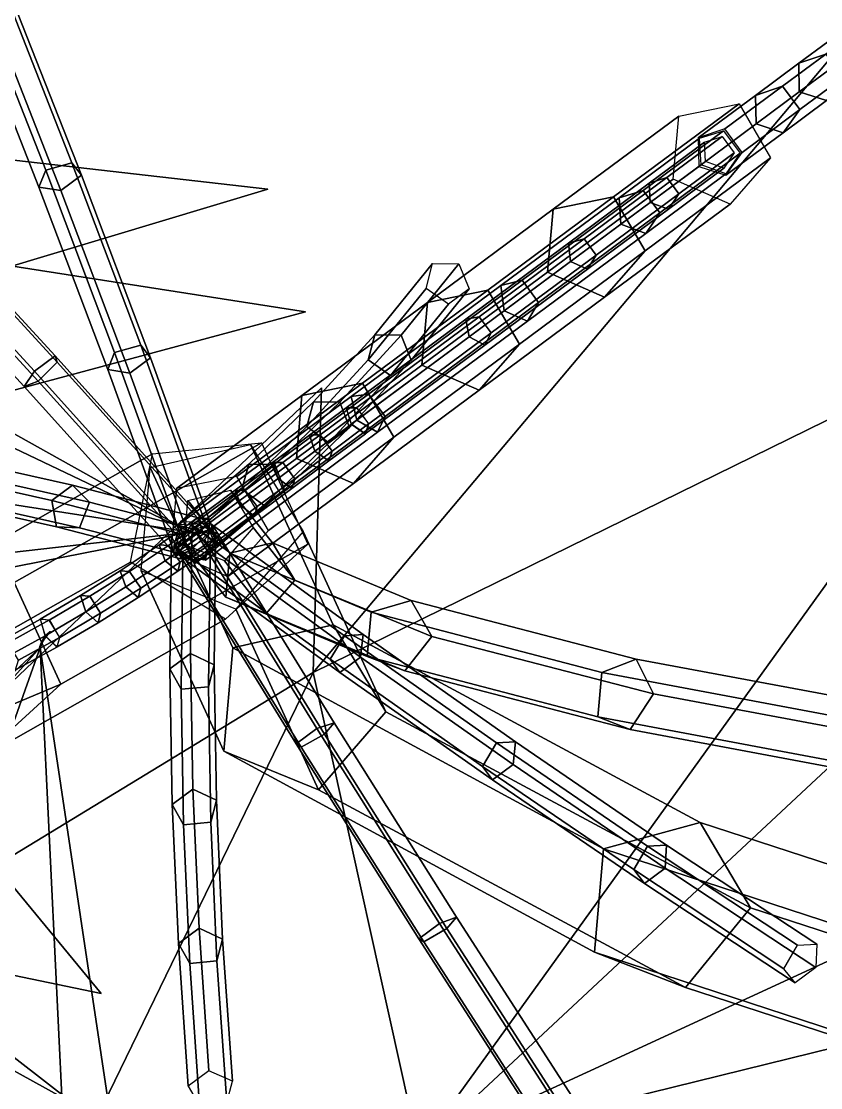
# Model space of a CAD drawing. Header units: metres. Extents: x -317 to 277, y -489 to 236.
# Drawn here: x -22.43 to -1.11, y -27.81 to 0.64 of the extents above; entities that cross this region are included whole.
import ezdxf

# ---------------------------------------------------------------- set-up
doc = ezdxf.new("R2010")
doc.units = ezdxf.units.M

msp = doc.modelspace()

# ---------------------------------------------------------------- linework, layer by layer
at = {"layer": 'Newplan_1Pdcel', "color": 3}
for points in [[(-21.7825, -3.3346, 107.9889), (-23.7115, 1.5675, 104.6794), (-23.01771, 1.7752, 104.5827), (-21.08552, -3.1351, 107.8979)], [(-21.08552, -3.1351, 107.8979), (-23.01771, 1.7752, 104.5827), (-22.7674, 1.4614, 103.9721), (-20.8301, -3.4623, 107.2965)], [(-21.9644, -3.7869, 107.4446), (-23.8965, 1.1234, 104.1295), (-23.7115, 1.5675, 104.6794), (-21.7825, -3.3346, 107.9889)], [(-20.8301, -3.4623, 107.2965), (-22.7674, 1.4614, 103.9721), (-23.3188, 1.05252, 103.6878), (-21.3815, -3.8712, 107.0122)], [(-21.3815, -3.8712, 107.0122), (-23.3188, 1.05252, 103.6878), (-23.8965, 1.1234, 104.1295), (-21.9644, -3.7869, 107.4446)], [(-20.1236, -8.6536, 110.8743), (-21.9644, -3.7869, 107.4446), (-21.7825, -3.3346, 107.9889), (-19.9448, -8.1931, 111.4127)], [(-19.9448, -8.1931, 111.4127), (-21.7825, -3.3346, 107.9889), (-21.08552, -3.1351, 107.8979), (-19.2448, -8.00186, 111.3275)], [(-19.2448, -8.00186, 111.3275), (-21.08552, -3.1351, 107.8979), (-20.8301, -3.4623, 107.2965), (-18.9844, -8.3423, 110.7357)], [(-18.9844, -8.3423, 110.7357), (-20.8301, -3.4623, 107.2965), (-21.3815, -3.8712, 107.0122), (-19.5358, -8.7512, 110.4514)], [(-21.5327, -8.2863, 115.5966), (-25.6326, -3.8288, 117.1362), (-26.184, -4.2377, 116.8519), (-22.08414, -8.6952, 115.3122)], [(-21.4758, -8.4548, 116.3053), (-25.5645, -4.00964, 117.8409), (-25.6326, -3.8288, 117.1362), (-21.5327, -8.2863, 115.5966)], [(-19.5358, -8.7512, 110.4514), (-21.3815, -3.8712, 107.0122), (-21.9644, -3.7869, 107.4446), (-20.1236, -8.6536, 110.8743)], [(-22.08414, -8.6952, 115.3122), (-26.184, -4.2377, 116.8519), (-26.4434, -4.6614, 117.3877), (-22.3547, -9.1066, 115.852)], [(-21.9809, -8.9589, 116.4623), (-26.06282, -4.5212, 117.9954), (-25.5645, -4.00964, 117.8409), (-21.4758, -8.4548, 116.3053)], [(-22.3547, -9.1066, 115.852), (-26.4434, -4.6614, 117.3877), (-26.06282, -4.5212, 117.9954), (-21.9809, -8.9589, 116.4623)], [(-13.1797, -8.3891, 97.02863), (-11.6373, -6.4846, 91.2989), (-11.4645, -5.8261, 91.5643), (-13.00425, -7.7275, 97.2843)], [(-13.00425, -7.7275, 97.2843), (-11.4645, -5.8261, 91.5643), (-10.7584, -5.8328, 91.7521), (-12.3008, -7.7372, 97.4818)], [(-12.3008, -7.7372, 97.4818), (-10.7584, -5.8328, 91.7521), (-10.4883, -6.4954, 91.6046), (-12.03503, -8.405, 97.35)], [(-12.5864, -8.8139, 97.06574), (-11.03968, -6.9044, 91.3202), (-11.6373, -6.4846, 91.2989), (-13.1797, -8.3891, 97.02863)], [(-12.03503, -8.405, 97.35), (-10.4883, -6.4954, 91.6046), (-11.03968, -6.9044, 91.3202), (-12.5864, -8.8139, 97.06574)], [(-14.8169, -10.1741, 102.7705), (-13.1797, -8.3891, 97.02863), (-13.00425, -7.7275, 97.2843), (-14.6385, -9.5096, 103.0165)], [(-14.6385, -9.5096, 103.0165), (-13.00425, -7.7275, 97.2843), (-12.3008, -7.7372, 97.4818), (-13.938, -9.5223, 103.2237)], [(-13.938, -9.5223, 103.2237), (-12.3008, -7.7372, 97.4818), (-12.03503, -8.405, 97.35), (-13.6768, -10.1947, 103.1077)], [(-18.3742, -13.4774, 114.4192), (-20.1236, -8.6536, 110.8743), (-19.9448, -8.1931, 111.4127), (-18.1954, -13.01693, 114.9576)], [(-18.1954, -13.01693, 114.9576), (-19.9448, -8.1931, 111.4127), (-19.2448, -8.00186, 111.3275), (-17.4953, -12.8256, 114.8724)], [(-17.4953, -12.8256, 114.8724), (-19.2448, -8.00186, 111.3275), (-18.9844, -8.3423, 110.7357), (-17.235, -13.166, 114.2806)], [(-17.4631, -12.8, 114.1966), (-21.5327, -8.2863, 115.5966), (-22.08414, -8.6952, 115.3122), (-18.01455, -13.2089, 113.9122)], [(-17.9113, -13.4726, 115.0622), (-21.9809, -8.9589, 116.4623), (-21.4758, -8.4548, 116.3053), (-17.4062, -12.9685, 114.9053)], [(-17.4062, -12.9685, 114.9053), (-21.4758, -8.4548, 116.3053), (-21.5327, -8.2863, 115.5966), (-17.4631, -12.8, 114.1966)], [(-17.235, -13.166, 114.2806), (-18.9844, -8.3423, 110.7357), (-19.5358, -8.7512, 110.4514), (-17.7864, -13.575, 113.9963)], [(-14.2282, -10.6037, 102.8233), (-12.5864, -8.8139, 97.06574), (-13.1797, -8.3891, 97.02863), (-14.8169, -10.1741, 102.7705)], [(-13.6768, -10.1947, 103.1077), (-12.03503, -8.405, 97.35), (-12.5864, -8.8139, 97.06574), (-14.2282, -10.6037, 102.8233)], [(-18.01455, -13.2089, 113.9122), (-22.08414, -8.6952, 115.3122), (-22.3547, -9.1066, 115.852), (-18.2851, -13.6203, 114.452)], [(-17.7864, -13.575, 113.9963), (-19.5358, -8.7512, 110.4514), (-20.1236, -8.6536, 110.8743), (-18.3742, -13.4774, 114.4192)], [(-18.2851, -13.6203, 114.452), (-22.3547, -9.1066, 115.852), (-21.9809, -8.9589, 116.4623), (-17.9113, -13.4726, 115.0622)], [(-16.5479, -11.8387, 108.521), (-14.8169, -10.1741, 102.7705), (-14.6385, -9.5096, 103.0165), (-16.3666, -11.1715, 108.7573)], [(-16.3666, -11.1715, 108.7573), (-14.6385, -9.5096, 103.0165), (-13.938, -9.5223, 103.2237), (-15.669, -11.1869, 108.9742)], [(-15.669, -11.1869, 108.9742), (-13.938, -9.5223, 103.2237), (-13.6768, -10.1947, 103.1077), (-15.4127, -11.8637, 108.874)], [(-15.964, -12.2726, 108.5896), (-14.2282, -10.6037, 102.8233), (-14.8169, -10.1741, 102.7705), (-16.5479, -11.8387, 108.521)], [(-15.4127, -11.8637, 108.874), (-13.6768, -10.1947, 103.1077), (-14.2282, -10.6037, 102.8233), (-15.964, -12.2726, 108.5896)], [(-21.0653, -11.7395, 119.6563), (-24.3298, -11.00772, 124.9342), (-24.8812, -11.4166, 124.6498), (-21.6166, -12.1484, 119.3719)], [(-20.6179, -12.1917, 120.0159), (-23.8735, -11.4621, 125.2794), (-24.3298, -11.00772, 124.9342), (-21.0653, -11.7395, 119.6563)], [(-18.3731, -13.3829, 114.2811), (-16.5479, -11.8387, 108.521), (-16.3666, -11.1715, 108.7573), (-18.1918, -12.7157, 114.5174)], [(-18.1918, -12.7157, 114.5174), (-16.3666, -11.1715, 108.7573), (-15.669, -11.1869, 108.9742), (-17.4942, -12.7311, 114.7344)], [(-17.4942, -12.7311, 114.7344), (-15.669, -11.1869, 108.9742), (-15.4127, -11.8637, 108.874), (-17.2379, -13.408, 114.6341)], [(-21.6166, -12.1484, 119.3719), (-24.8812, -11.4166, 124.6498), (-24.7523, -12.1139, 124.8262), (-21.4968, -12.8435, 119.5626)], [(-20.8831, -12.8701, 119.9583), (-24.1331, -12.1418, 125.2131), (-23.8735, -11.4621, 125.2794), (-20.6179, -12.1917, 120.0159)], [(-17.7439, -12.596, 114.4476), (-21.0653, -11.7395, 119.6563), (-21.6166, -12.1484, 119.3719), (-18.2953, -13.00495, 114.1633)], [(-17.2966, -13.04824, 114.8072), (-20.6179, -12.1917, 120.0159), (-21.0653, -11.7395, 119.6563), (-17.7439, -12.596, 114.4476)], [(-17.7893, -13.8169, 114.3498), (-15.964, -12.2726, 108.5896), (-16.5479, -11.8387, 108.521), (-18.3731, -13.3829, 114.2811)], [(-17.2379, -13.408, 114.6341), (-15.4127, -11.8637, 108.874), (-15.964, -12.2726, 108.5896), (-17.7893, -13.8169, 114.3498)], [(-21.4968, -12.8435, 119.5626), (-24.7523, -12.1139, 124.8262), (-24.1331, -12.1418, 125.2131), (-20.8831, -12.8701, 119.9583)], [(-18.2953, -13.00495, 114.1633), (-21.6166, -12.1484, 119.3719), (-21.4968, -12.8435, 119.5626), (-18.1755, -13.7, 114.354)], [(-17.5618, -13.7266, 114.7497), (-20.8831, -12.8701, 119.9583), (-20.6179, -12.1917, 120.0159), (-17.2966, -13.04824, 114.8072)], [(-17.8757, -12.7005, 114.8536), (-17.9177, -16.2226, 120.0002), (-18.469, -16.6316, 119.7159), (-18.4271, -13.1094, 114.5692)], [(-18.2826, -13.4047, 114.137), (-14.1946, -16.375, 110.4817), (-13.8152, -15.7556, 110.4026), (-17.9032, -12.7853, 114.0579)], [(-17.2451, -13.00743, 114.6487), (-17.287, -16.5295, 119.7953), (-17.9177, -16.2226, 120.0002), (-17.8757, -12.7005, 114.8536)], [(-17.9032, -12.7853, 114.0579), (-13.8152, -15.7556, 110.4026), (-13.3157, -15.7232, 110.9349), (-17.4037, -12.7529, 114.5902)], [(-17.4037, -12.7529, 114.5902), (-13.3157, -15.7232, 110.9349), (-13.3817, -16.3224, 111.3479), (-17.4697, -13.352, 115.0032)], [(-18.1755, -13.7, 114.354), (-21.4968, -12.8435, 119.5626), (-20.8831, -12.8701, 119.9583), (-17.5618, -13.7266, 114.7497)], [(-17.7556, -13.03183, 115.097), (-14.5507, -18.2309, 116.3595), (-15.1021, -18.6398, 116.0751), (-18.307, -13.4407, 114.8127)], [(-17.292, -12.878, 114.5536), (-14.0872, -18.07712, 115.816), (-14.5507, -18.2309, 116.3595), (-17.7556, -13.03183, 115.097)], [(-17.5472, -13.184, 113.9411), (-14.3424, -18.3831, 115.2036), (-14.0872, -18.07712, 115.816), (-17.292, -12.878, 114.5536)], [(-17.3976, -13.5965, 114.2442), (-17.4395, -17.1187, 119.3909), (-17.287, -16.5295, 119.7953), (-17.2451, -13.00743, 114.6487)], [(-18.4271, -13.1094, 114.5692), (-18.469, -16.6316, 119.7159), (-18.1659, -17.1814, 119.3421), (-18.124, -13.6592, 114.1954)], [(-18.1709, -13.5298, 114.1003), (-14.966, -18.7289, 115.3628), (-14.3424, -18.3831, 115.2036), (-17.5472, -13.184, 113.9411)], [(-17.4697, -13.352, 115.0032), (-13.3817, -16.3224, 111.3479), (-13.9331, -16.7313, 111.0636), (-18.02112, -13.761, 114.7189)], [(-18.307, -13.4407, 114.8127), (-15.1021, -18.6398, 116.0751), (-14.966, -18.7289, 115.3628), (-18.1709, -13.5298, 114.1003)], [(-18.02112, -13.761, 114.7189), (-13.9331, -16.7313, 111.0636), (-14.1946, -16.375, 110.4817), (-18.2826, -13.4047, 114.137)], [(-18.124, -13.6592, 114.1954), (-18.1659, -17.1814, 119.3421), (-17.4395, -17.1187, 119.3909), (-17.3976, -13.5965, 114.2442)], [(-14.1946, -16.375, 110.4817), (-10.1325, -19.2373, 106.721), (-9.76, -18.6129, 106.6482), (-13.8152, -15.7556, 110.4026)], [(-13.8152, -15.7556, 110.4026), (-9.76, -18.6129, 106.6482), (-9.2536, -18.5854, 107.1743), (-13.3157, -15.7232, 110.9349)], [(-13.3157, -15.7232, 110.9349), (-9.2536, -18.5854, 107.1743), (-9.3084, -19.1926, 107.5771), (-13.3817, -16.3224, 111.3479)], [(-17.9177, -16.2226, 120.0002), (-17.857, -19.8449, 125.0918), (-18.4083, -20.2538, 124.8075), (-18.469, -16.6316, 119.7159)], [(-17.287, -16.5295, 119.7953), (-17.2263, -20.142, 124.8729), (-17.857, -19.8449, 125.0918), (-17.9177, -16.2226, 120.0002)], [(-13.9331, -16.7313, 111.0636), (-9.8598, -19.6015, 107.2928), (-10.1325, -19.2373, 106.721), (-14.1946, -16.375, 110.4817)], [(-13.3817, -16.3224, 111.3479), (-9.3084, -19.1926, 107.5771), (-9.8598, -19.6015, 107.2928), (-13.9331, -16.7313, 111.0636)], [(-18.469, -16.6316, 119.7159), (-18.4083, -20.2538, 124.8075), (-18.1052, -20.7938, 124.4197), (-18.1659, -17.1814, 119.3421)], [(-17.4395, -17.1187, 119.3909), (-17.3789, -20.7251, 124.4599), (-17.2263, -20.142, 124.8729), (-17.287, -16.5295, 119.7953)], [(-18.1659, -17.1814, 119.3421), (-18.1052, -20.7938, 124.4197), (-17.3789, -20.7251, 124.4599), (-17.4395, -17.1187, 119.3909)], [(-14.0872, -18.07712, 115.816), (-10.8199, -23.2635, 116.9392), (-11.2746, -23.4315, 117.4859), (-14.5507, -18.2309, 116.3595)], [(-14.3424, -18.3831, 115.2036), (-11.08058, -23.5608, 116.3247), (-10.8199, -23.2635, 116.9392), (-14.0872, -18.07712, 115.816)], [(-14.5507, -18.2309, 116.3595), (-11.2746, -23.4315, 117.4859), (-11.8259, -23.8404, 117.2016), (-15.1021, -18.6398, 116.0751)], [(-14.966, -18.7289, 115.3628), (-11.6988, -23.9153, 116.4859), (-11.08058, -23.5608, 116.3247), (-14.3424, -18.3831, 115.2036)], [(-15.1021, -18.6398, 116.0751), (-11.8259, -23.8404, 117.2016), (-11.6988, -23.9153, 116.4859), (-14.966, -18.7289, 115.3628)], [(-10.1325, -19.2373, 106.721), (-6.09553, -21.992, 102.8545), (-5.7298, -21.3629, 102.7881), (-9.76, -18.6129, 106.6482)], [(-9.76, -18.6129, 106.6482), (-5.7298, -21.3629, 102.7881), (-5.2166, -21.3401, 103.3078), (-9.2536, -18.5854, 107.1743)], [(-9.2536, -18.5854, 107.1743), (-5.2166, -21.3401, 103.3078), (-5.2603, -21.955, 103.7002), (-9.3084, -19.1926, 107.5771)], [(-9.8598, -19.6015, 107.2928), (-5.8117, -22.3639, 103.4158), (-6.09553, -21.992, 102.8545), (-10.1325, -19.2373, 106.721)], [(-9.3084, -19.1926, 107.5771), (-5.2603, -21.955, 103.7002), (-5.8117, -22.3639, 103.4158), (-9.8598, -19.6015, 107.2928)], [(-17.857, -19.8449, 125.0918), (-17.6935, -23.5582, 130.1151), (-18.2449, -23.9671, 129.8307), (-18.4083, -20.2538, 124.8075)], [(-17.2263, -20.142, 124.8729), (-17.06321, -23.8453, 129.8823), (-17.6935, -23.5582, 130.1151), (-17.857, -19.8449, 125.0918)], [(-17.3789, -20.7251, 124.4599), (-17.2159, -24.4222, 129.4608), (-17.06321, -23.8453, 129.8823), (-17.2263, -20.142, 124.8729)], [(-18.4083, -20.2538, 124.8075), (-18.2449, -23.9671, 129.8307), (-17.942, -24.4971, 129.4291), (-18.1052, -20.7938, 124.4197)], [(-18.1052, -20.7938, 124.4197), (-17.942, -24.4971, 129.4291), (-17.2159, -24.4222, 129.4608), (-17.3789, -20.7251, 124.4599)], [(-6.09553, -21.992, 102.8545), (-2.08612, -24.6375, 98.8845), (-1.7272, -24.00391, 98.8247), (-5.7298, -21.3629, 102.7881)], [(-5.7298, -21.3629, 102.7881), (-1.7272, -24.00391, 98.8247), (-1.2072, -23.9857, 99.3377), (-5.2166, -21.3401, 103.3078)], [(-5.2166, -21.3401, 103.3078), (-1.2072, -23.9857, 99.3377), (-1.2399, -24.6079, 99.7193), (-5.2603, -21.955, 103.7002)], [(-5.8117, -22.3639, 103.4158), (-1.7913, -25.0169, 99.435), (-2.08612, -24.6375, 98.8845), (-6.09553, -21.992, 102.8545)], [(-5.2603, -21.955, 103.7002), (-1.2399, -24.6079, 99.7193), (-1.7913, -25.0169, 99.435), (-5.8117, -22.3639, 103.4158)], [(-10.8199, -23.2635, 116.9392), (-7.4897, -28.4381, 117.9234), (-7.9353, -28.6203, 118.4731), (-11.2746, -23.4315, 117.4859)], [(-11.08058, -23.5608, 116.3247), (-7.7559, -28.7266, 117.3072), (-7.4897, -28.4381, 117.9234), (-10.8199, -23.2635, 116.9392)], [(-17.6935, -23.5582, 130.1151), (-17.4273, -27.3603, 135.067), (-17.9787, -27.7693, 134.7827), (-18.2449, -23.9671, 129.8307)], [(-17.06321, -23.8453, 129.8823), (-16.7976, -27.6371, 134.8206), (-17.4273, -27.3603, 135.067), (-17.6935, -23.5582, 130.1151)], [(-11.2746, -23.4315, 117.4859), (-7.9353, -28.6203, 118.4731), (-8.4867, -29.02932, 118.1887), (-11.8259, -23.8404, 117.2016)], [(-11.6988, -23.9153, 116.4859), (-8.3686, -29.08996, 117.4702), (-7.7559, -28.7266, 117.3072), (-11.08058, -23.5608, 116.3247)], [(-17.2159, -24.4222, 129.4608), (-16.9507, -28.2078, 134.3907), (-16.7976, -27.6371, 134.8206), (-17.06321, -23.8453, 129.8823)], [(-11.8259, -23.8404, 117.2016), (-8.4867, -29.02932, 118.1887), (-8.3686, -29.08996, 117.4702), (-11.6988, -23.9153, 116.4859)], [(-18.2449, -23.9671, 129.8307), (-17.9787, -27.7693, 134.7827), (-17.6765, -28.289, 134.3674), (-17.942, -24.4971, 129.4291)], [(-17.942, -24.4971, 129.4291), (-17.6765, -28.289, 134.3674), (-16.9507, -28.2078, 134.3907), (-17.2159, -24.4222, 129.4608)]]:
    msp.add_3dface(points, dxfattribs=at)
at = {"layer": 'Newplan_1Pdncle', "color": 3}
for points in [[(-3.7022, -2.2832, 98.1568), (-5.8439, -3.8716, 103.7947), (-6.4811, -4.06948, 103.4969), (-4.3394, -2.481, 97.859)], [(-4.3394, -2.481, 97.859), (-6.4811, -4.06948, 103.4969), (-6.4391, -4.7756, 103.3139), (-4.2974, -3.1872, 97.676)], [(-3.2595, -2.88, 98.1568), (-5.4013, -4.4684, 103.7947), (-5.8439, -3.8716, 103.7947), (-3.7022, -2.2832, 98.1568)], [(-3.6338, -3.4323, 97.859), (-5.7756, -5.02078, 103.4969), (-5.4013, -4.4684, 103.7947), (-3.2595, -2.88, 98.1568)], [(-4.2974, -3.1872, 97.676), (-6.4391, -4.7756, 103.3139), (-5.7756, -5.02078, 103.4969), (-3.6338, -3.4323, 97.859)], [(-5.8439, -3.8716, 103.7947), (-9.07451, -6.2675, 108.7193), (-9.6384, -6.411, 108.2774), (-6.4811, -4.06948, 103.4969)], [(-5.4013, -4.4684, 103.7947), (-8.6318, -6.8643, 108.7193), (-9.07451, -6.2675, 108.7193), (-5.8439, -3.8716, 103.7947)], [(-6.4811, -4.06948, 103.4969), (-9.6384, -6.411, 108.2774), (-9.5514, -7.08383, 108.0059), (-6.4391, -4.7756, 103.3139)], [(-5.7756, -5.02078, 103.4969), (-8.9329, -7.3623, 108.2774), (-8.6318, -6.8643, 108.7193), (-5.4013, -4.4684, 103.7947)], [(-6.4391, -4.7756, 103.3139), (-9.5514, -7.08383, 108.0059), (-8.9329, -7.3623, 108.2774), (-5.7756, -5.02078, 103.4969)], [(-9.07451, -6.2675, 108.7193), (-13.1693, -9.3045, 112.519), (-13.634, -9.3744, 111.9595), (-9.6384, -6.411, 108.2774)], [(-9.6384, -6.411, 108.2774), (-13.634, -9.3744, 111.9595), (-13.4861, -10.002, 111.6157), (-9.5514, -7.08383, 108.0059)], [(-8.6318, -6.8643, 108.7193), (-12.7267, -9.9013, 112.519), (-13.1693, -9.3045, 112.519), (-9.07451, -6.2675, 108.7193)], [(-9.5514, -7.08383, 108.0059), (-13.4861, -10.002, 111.6157), (-12.9285, -10.3257, 111.9595), (-8.9329, -7.3623, 108.2774)], [(-8.9329, -7.3623, 108.2774), (-12.9285, -10.3257, 111.9595), (-12.7267, -9.9013, 112.519), (-8.6318, -6.8643, 108.7193)], [(-13.1693, -9.3045, 112.519), (-17.883, -12.8004, 114.9661), (-18.2286, -12.7819, 114.3226), (-13.634, -9.3744, 111.9595)], [(-13.634, -9.3744, 111.9595), (-18.2286, -12.7819, 114.3226), (-18.00741, -13.3552, 113.9271), (-13.4861, -10.002, 111.6157)], [(-12.7267, -9.9013, 112.519), (-17.4404, -13.3972, 114.9661), (-17.883, -12.8004, 114.9661), (-13.1693, -9.3045, 112.519)], [(-12.9285, -10.3257, 111.9595), (-17.523, -13.7332, 114.3226), (-17.4404, -13.3972, 114.9661), (-12.7267, -9.9013, 112.519)], [(-13.4861, -10.002, 111.6157), (-18.00741, -13.3552, 113.9271), (-17.523, -13.7332, 114.3226), (-12.9285, -10.3257, 111.9595)]]:
    msp.add_3dface(points, dxfattribs=at)
at = {"layer": 'Newplan_1Petal1', "color": 3}
for points in [[(-20.4344, 12.8698, 175.9063), (-47.03489, 3.7096, 182.5416), (-35.3338, -6.6588, 165.8572)], [(-20.4344, 12.8698, 175.9063), (-35.3338, -6.6588, 165.8572), (-47.03489, 3.7096, 182.5416)], [(-38.6123, -10.6771, 187.5608), (-15.8601, -3.8385, 181.341), (-36.6546, -1.4658, 164.7335)], [(-38.6123, -10.6771, 187.5608), (-36.6546, -1.4658, 164.7335), (-15.8601, -3.8385, 181.341)], [(-14.8513, -7.1152, 180.499), (-43.02973, -2.715, 185.2038), (-36.2371, -12.8523, 165.8676)], [(-14.8513, -7.1152, 180.499), (-36.2371, -12.8523, 165.8676), (-43.02973, -2.715, 185.2038)], [(-43.875, -20.4075, 185.5153), (-20.3006, -25.2987, 180.6743), (-34.636, -7.9029, 166.3309)], [(-43.875, -20.4075, 185.5153), (-34.636, -7.9029, 166.3309), (-20.3006, -25.2987, 180.6743)], [(-21.03672, -28.2422, 178.8697), (-43.2082, -11.0292, 185.7727), (-40.3106, -17.5858, 164.0608)], [(-21.03672, -28.2422, 178.8697), (-40.3106, -17.5858, 164.0608), (-43.2082, -11.0292, 185.7727)]]:
    msp.add_3dface(points, dxfattribs=at)
at = {"layer": 'Newplan_Intrnd', "color": 3}
for points in [[(-0.1968, 0.338, 68.9385), (-0.9691, -0.2347, 78.7074), (-1.6894, -0.4814, 78.6359), (-0.9192, 0.0898, 68.9027)], [(-0.9192, 0.0898, 68.9027), (-1.6894, -0.4814, 78.6359), (-1.6783, -1.2447, 78.592), (-0.9094, -0.6745, 68.8807)], [(-0.9691, -0.2347, 78.7074), (-2.1255, -1.09235, 88.4173), (-2.8423, -1.3364, 88.3104), (-1.6894, -0.4814, 78.6359)], [(-0.5059, -0.8593, 78.7074), (-1.6623, -1.7169, 88.4173), (-2.1255, -1.09235, 88.4173), (-0.9691, -0.2347, 78.7074)], [(-1.6894, -0.4814, 78.6359), (-2.8423, -1.3364, 88.3104), (-2.829, -2.09816, 88.2446), (-1.6783, -1.2447, 78.592)], [(-0.9094, -0.6745, 68.8807), (-1.6783, -1.2447, 78.592), (-0.9511, -1.4769, 78.6359), (-0.1809, -0.9057, 68.9027)], [(-2.1255, -1.09235, 88.4173), (-3.6632, -2.2327, 98.04498), (-4.375, -2.4731, 97.9027), (-2.8423, -1.3364, 88.3104)], [(-1.6623, -1.7169, 88.4173), (-3.2, -2.8573, 98.04498), (-3.6632, -2.2327, 98.04498), (-2.1255, -1.09235, 88.4173)], [(-0.9511, -1.4769, 78.6359), (-2.1039, -2.3319, 88.3104), (-1.6623, -1.7169, 88.4173), (-0.5059, -0.8593, 78.7074)], [(-2.8423, -1.3364, 88.3104), (-4.375, -2.4731, 97.9027), (-4.3587, -3.2326, 97.8153), (-2.829, -2.09816, 88.2446)], [(-1.6783, -1.2447, 78.592), (-2.829, -2.09816, 88.2446), (-2.1039, -2.3319, 88.3104), (-0.9511, -1.4769, 78.6359)], [(-3.2861, -1.5626, 98.1846), (-6.6361, -4.04707, 119.152), (-8.2462, -4.3755, 118.8559), (-4.8963, -1.891, 97.8884)], [(-2.4425, -3.00314, 98.1487), (-5.7924, -5.4876, 119.1161), (-6.6361, -4.04707, 119.152), (-3.2861, -1.5626, 98.1846)], [(-4.8963, -1.891, 97.8884), (-8.2462, -4.3755, 118.8559), (-8.395, -6.05229, 118.6334), (-5.04516, -3.5678, 97.666)], [(-2.1039, -2.3319, 88.3104), (-3.6367, -3.4687, 97.9027), (-3.2, -2.8573, 98.04498), (-1.6623, -1.7169, 88.4173)], [(-2.829, -2.09816, 88.2446), (-4.3587, -3.2326, 97.8153), (-3.6367, -3.4687, 97.9027), (-2.1039, -2.3319, 88.3104)], [(-3.5234, -4.2353, 97.83), (-6.8733, -6.7198, 118.7974), (-5.7924, -5.4876, 119.1161), (-2.4425, -3.00314, 98.1487)], [(-5.04516, -3.5678, 97.666), (-8.395, -6.05229, 118.6334), (-6.8733, -6.7198, 118.7974), (-3.5234, -4.2353, 97.83)], [(-6.6361, -4.04707, 119.152), (-9.986, -6.5315, 140.1195), (-11.5961, -6.86, 139.8233), (-8.2462, -4.3755, 118.8559)], [(-5.7924, -5.4876, 119.1161), (-9.1423, -7.972, 140.0836), (-9.986, -6.5315, 140.1195), (-6.6361, -4.04707, 119.152)], [(-8.2462, -4.3755, 118.8559), (-11.5961, -6.86, 139.8233), (-11.745, -8.5367, 139.6008), (-8.395, -6.05229, 118.6334)], [(-6.8733, -6.7198, 118.7974), (-10.2232, -9.2042, 139.7649), (-9.1423, -7.972, 140.0836), (-5.7924, -5.4876, 119.1161)], [(-8.395, -6.05229, 118.6334), (-11.745, -8.5367, 139.6008), (-10.2232, -9.2042, 139.7649), (-6.8733, -6.7198, 118.7974)], [(-9.986, -6.5315, 140.1195), (-13.3359, -9.01601, 161.0869), (-14.946, -9.3444, 160.7907), (-11.5961, -6.86, 139.8233)], [(-9.1423, -7.972, 140.0836), (-12.4923, -10.4565, 161.051), (-13.3359, -9.01601, 161.0869), (-9.986, -6.5315, 140.1195)], [(-11.5961, -6.86, 139.8233), (-14.946, -9.3444, 160.7907), (-15.09493, -11.02124, 160.5683), (-11.745, -8.5367, 139.6008)], [(-10.2232, -9.2042, 139.7649), (-13.5731, -11.6887, 160.7323), (-12.4923, -10.4565, 161.051), (-9.1423, -7.972, 140.0836)], [(-11.745, -8.5367, 139.6008), (-15.09493, -11.02124, 160.5683), (-13.5731, -11.6887, 160.7323), (-10.2232, -9.2042, 139.7649)], [(-13.3359, -9.01601, 161.0869), (-16.6858, -11.5004, 182.0543), (-18.296, -11.8289, 181.7581), (-14.946, -9.3444, 160.7907)], [(-12.4923, -10.4565, 161.051), (-15.8422, -12.941, 182.0184), (-16.6858, -11.5004, 182.0543), (-13.3359, -9.01601, 161.0869)], [(-14.946, -9.3444, 160.7907), (-18.296, -11.8289, 181.7581), (-18.4448, -13.5057, 181.5357), (-15.09493, -11.02124, 160.5683)], [(-13.5731, -11.6887, 160.7323), (-16.9231, -14.1732, 181.6997), (-15.8422, -12.941, 182.0184), (-12.4923, -10.4565, 161.051)], [(-16.02443, -10.6027, 182.2464), (-22.6221, -14.3369, 219.601), (-25.5343, -14.631, 219.0572), (-18.9366, -10.8969, 181.7027)], [(-14.7866, -13.3098, 182.1944), (-21.3843, -17.04406, 219.549), (-22.6221, -14.3369, 219.601), (-16.02443, -10.6027, 182.2464)], [(-16.3172, -10.6467, 182.05), (-14.112, -15.4592, 216.848), (-16.7903, -16.07353, 216.9328), (-18.9955, -11.261, 182.1347)], [(-14.9113, -12.9733, 181.6391), (-12.7062, -17.7858, 216.4372), (-14.112, -15.4592, 216.848), (-16.3172, -10.6467, 182.05)], [(-18.9366, -10.8969, 181.7027), (-25.5343, -14.631, 219.0572), (-26.1235, -17.5227, 218.6641), (-19.5258, -13.7885, 181.3095)], [(-15.09493, -11.02124, 160.5683), (-18.4448, -13.5057, 181.5357), (-16.9231, -14.1732, 181.6997), (-13.5731, -11.6887, 160.7323)], [(-18.9955, -11.261, 182.1347), (-16.7903, -16.07353, 216.9328), (-17.03544, -18.8342, 216.5665), (-19.2406, -14.02175, 181.7684)], [(-16.7078, -15.04725, 181.4661), (-14.5026, -19.8597, 216.2642), (-12.7062, -17.7858, 216.4372), (-14.9113, -12.9733, 181.6391)], [(-16.9833, -15.3084, 181.6066), (-23.581, -19.04267, 218.9612), (-21.3843, -17.04406, 219.549), (-14.7866, -13.3098, 182.1944)], [(-19.5258, -13.7885, 181.3095), (-26.1235, -17.5227, 218.6641), (-23.581, -19.04267, 218.9612), (-16.9833, -15.3084, 181.6066)], [(-19.2406, -14.02175, 181.7684), (-17.03544, -18.8342, 216.5665), (-14.5026, -19.8597, 216.2642), (-16.7078, -15.04725, 181.4661)], [(-21.3843, -17.04406, 219.549), (-28.612, -20.08496, 256.9009), (-29.8372, -17.3716, 256.8847), (-22.6221, -14.3369, 219.601)], [(-14.112, -15.4592, 216.848), (-4.3211, -20.7363, 250.0729), (-6.9002, -21.4341, 250.7207), (-16.7903, -16.07353, 216.9328)], [(-12.7062, -17.7858, 216.4372), (-2.9763, -23.01164, 249.3161), (-4.3211, -20.7363, 250.0729), (-14.112, -15.4592, 216.848)], [(-16.7903, -16.07353, 216.9328), (-6.9002, -21.4341, 250.7207), (-7.1453, -24.1948, 250.3544), (-17.03544, -18.8342, 216.5665)], [(-23.581, -19.04267, 218.9612), (-30.8087, -22.08358, 256.3131), (-28.612, -20.08496, 256.9009), (-21.3843, -17.04406, 219.549)], [(-14.5026, -19.8597, 216.2642), (-4.7117, -25.1368, 249.4891), (-2.9763, -23.01164, 249.3161), (-12.7062, -17.7858, 216.4372)], [(-17.03544, -18.8342, 216.5665), (-7.1453, -24.1948, 250.3544), (-4.7117, -25.1368, 249.4891), (-14.5026, -19.8597, 216.2642)], [(-4.3211, -20.7363, 250.0729), (12.5718, -26.2422, 280.2708), (10.2138, -27.02951, 281.4448), (-6.9002, -21.4341, 250.7207)], [(-2.9763, -23.01164, 249.3161), (13.7808, -28.4626, 279.1906), (12.5718, -26.2422, 280.2708), (-4.3211, -20.7363, 250.0729)], [(-6.9002, -21.4341, 250.7207), (10.2138, -27.02951, 281.4448), (9.9688, -29.7902, 281.0786), (-7.1453, -24.1948, 250.3544)], [(-4.7117, -25.1368, 249.4891), (12.1812, -30.6428, 279.687), (13.7808, -28.4626, 279.1906), (-2.9763, -23.01164, 249.3161)], [(-7.1453, -24.1948, 250.3544), (9.9688, -29.7902, 281.0786), (12.1812, -30.6428, 279.687), (-4.7117, -25.1368, 249.4891)]]:
    msp.add_3dface(points, dxfattribs=at)
at = {"layer": 'Newplan_Leaf', "color": 3}
for points in [[(-14.652, -16.733, 818.3466), (3.9716, 5.3887, 840.8688), (3.9014, -7.6308, 832.51)], [(-14.652, -16.733, 818.3466), (3.9014, -7.6308, 832.51), (3.9716, 5.3887, 840.8688)], [(-31.4479, -6.5419, 111.2766), (-32.9393, -4.6004, 109.7091), (-17.9339, -12.9859, 113.276)], [(-31.4479, -6.5419, 111.2766), (-17.9339, -12.9859, 113.276), (-32.9393, -4.6004, 109.7091)], [(-17.9339, -12.9859, 113.276), (-28.7375, -11.3074, 114.8971), (-31.4479, -6.5419, 111.2766)], [(-17.9339, -12.9859, 113.276), (-31.4479, -6.5419, 111.2766), (-28.7375, -11.3074, 114.8971)], [(-14.652, -16.733, 818.3466), (3.9014, -7.6308, 832.51), (-11.8291, -29.4719, 793.4114)], [(-14.652, -16.733, 818.3466), (-11.8291, -29.4719, 793.4114), (3.9014, -7.6308, 832.51)], [(3.9014, -7.6308, 832.51), (2.7469, -15.8694, 809.5305), (-11.8291, -29.4719, 793.4114)], [(3.9014, -7.6308, 832.51), (-11.8291, -29.4719, 793.4114), (2.7469, -15.8694, 809.5305)], [(-36.2906, -29.9149, 800.025), (-14.428, -9.1433, 828.4037), (-14.652, -16.733, 818.3466)], [(-36.2906, -29.9149, 800.025), (-14.652, -16.733, 818.3466), (-14.428, -9.1433, 828.4037)], [(-31.3807, -14.5182, 119.9832), (-28.7375, -11.3074, 114.8971), (-17.9339, -12.9859, 113.276)], [(-31.3807, -14.5182, 119.9832), (-17.9339, -12.9859, 113.276), (-28.7375, -11.3074, 114.8971)], [(-11.8291, -29.4719, 793.4114), (25.9033, -12.06116, 816.353), (15.3504, -22.7744, 796.3143)], [(-11.8291, -29.4719, 793.4114), (15.3504, -22.7744, 796.3143), (25.9033, -12.06116, 816.353)], [(-11.8291, -29.4719, 793.4114), (2.7469, -15.8694, 809.5305), (25.9033, -12.06116, 816.353)], [(-11.8291, -29.4719, 793.4114), (25.9033, -12.06116, 816.353), (2.7469, -15.8694, 809.5305)], [(-17.9339, -12.9859, 113.276), (-32.8439, -15.9215, 122.0667), (-31.3807, -14.5182, 119.9832)], [(-17.9339, -12.9859, 113.276), (-31.3807, -14.5182, 119.9832), (-32.8439, -15.9215, 122.0667)], [(-31.9776, -27.2874, 116.5718), (-34.7406, -28.05616, 116.096), (-21.9338, -16.07045, 115.3678)], [(-31.9776, -27.2874, 116.5718), (-21.9338, -16.07045, 115.3678), (-34.7406, -28.05616, 116.096)], [(-21.9338, -16.07045, 115.3678), (-25.5564, -26.2854, 117.5345), (-31.9776, -27.2874, 116.5718)], [(-21.9338, -16.07045, 115.3678), (-31.9776, -27.2874, 116.5718), (-25.5564, -26.2854, 117.5345)], [(-21.245, -30.2613, 120.4956), (-25.5564, -26.2854, 117.5345), (-21.9338, -16.07045, 115.3678)], [(-21.245, -30.2613, 120.4956), (-21.9338, -16.07045, 115.3678), (-25.5564, -26.2854, 117.5345)], [(-21.9338, -16.07045, 115.3678), (-19.5072, -32.277, 121.6653), (-21.245, -30.2613, 120.4956)], [(-21.9338, -16.07045, 115.3678), (-21.245, -30.2613, 120.4956), (-19.5072, -32.277, 121.6653)], [(-36.2906, -29.9149, 800.025), (-14.652, -16.733, 818.3466), (-24.9364, -37.9037, 777.8745)], [(-36.2906, -29.9149, 800.025), (-24.9364, -37.9037, 777.8745), (-14.652, -16.733, 818.3466)], [(-14.652, -16.733, 818.3466), (-11.8291, -29.4719, 793.4114), (-24.9364, -37.9037, 777.8745)], [(-14.652, -16.733, 818.3466), (-24.9364, -37.9037, 777.8745), (-11.8291, -29.4719, 793.4114)], [(-24.9364, -37.9037, 777.8745), (15.3504, -22.7744, 796.3143), (0.7124, -37.3659, 772.8518)], [(-24.9364, -37.9037, 777.8745), (0.7124, -37.3659, 772.8518), (15.3504, -22.7744, 796.3143)], [(-24.9364, -37.9037, 777.8745), (-11.8291, -29.4719, 793.4114), (15.3504, -22.7744, 796.3143)], [(-24.9364, -37.9037, 777.8745), (15.3504, -22.7744, 796.3143), (-11.8291, -29.4719, 793.4114)], [(-20.403, -34.4724, 120.7323), (-22.9536, -39.3273, 121.7368), (-25.5564, -26.2854, 117.5345)], [(-20.403, -34.4724, 120.7323), (-25.5564, -26.2854, 117.5345), (-22.9536, -39.3273, 121.7368)], [(-21.245, -30.2613, 120.4956), (-20.403, -34.4724, 120.7323), (-25.5564, -26.2854, 117.5345)], [(-21.245, -30.2613, 120.4956), (-25.5564, -26.2854, 117.5345), (-20.403, -34.4724, 120.7323)]]:
    msp.add_3dface(points, dxfattribs=at)
at = {"layer": 'Newplan_Petiole', "color": 3}
for points in [[(-3.738, -2.436, 98.09031), (-5.214, -3.5306, 102.2358), (-5.6815, -3.6776, 102.0306), (-4.2055, -2.5829, 97.885)], [(-3.4162, -2.8699, 98.09031), (-4.8922, -3.9646, 102.2358), (-5.214, -3.5306, 102.2358), (-3.738, -2.436, 98.09031)], [(-4.2055, -2.5829, 97.885), (-5.6815, -3.6776, 102.0306), (-5.6535, -4.1929, 101.9045), (-4.1775, -3.0983, 97.7589)], [(-4.1775, -3.0983, 97.7589), (-5.6535, -4.1929, 101.9045), (-5.1685, -4.3693, 102.0306), (-3.6925, -3.2746, 97.885)], [(-3.6925, -3.2746, 97.885), (-5.1685, -4.3693, 102.0306), (-4.8922, -3.9646, 102.2358), (-3.4162, -2.8699, 98.09031)], [(-5.214, -3.5306, 102.2358), (-7.4161, -5.1638, 105.9474), (-7.8384, -5.2773, 105.6457), (-5.6815, -3.6776, 102.0306)], [(-5.6815, -3.6776, 102.0306), (-7.8384, -5.2773, 105.6457), (-7.7827, -5.772, 105.4603), (-5.6535, -4.1929, 101.9045)], [(-4.8922, -3.9646, 102.2358), (-7.09433, -5.5978, 105.9474), (-7.4161, -5.1638, 105.9474), (-5.214, -3.5306, 102.2358)], [(-5.1685, -4.3693, 102.0306), (-7.3254, -5.969, 105.6457), (-7.09433, -5.5978, 105.9474), (-4.8922, -3.9646, 102.2358)], [(-5.6535, -4.1929, 101.9045), (-7.7827, -5.772, 105.4603), (-7.3254, -5.969, 105.6457), (-5.1685, -4.3693, 102.0306)], [(-7.4161, -5.1638, 105.9474), (-10.2179, -7.2418, 108.9681), (-10.5792, -7.31, 108.5846), (-7.8384, -5.2773, 105.6457)], [(-7.8384, -5.2773, 105.6457), (-10.5792, -7.31, 108.5846), (-10.486, -7.7769, 108.3489), (-7.7827, -5.772, 105.4603)], [(-7.09433, -5.5978, 105.9474), (-9.8961, -7.6757, 108.9681), (-10.2179, -7.2418, 108.9681), (-7.4161, -5.1638, 105.9474)], [(-7.3254, -5.969, 105.6457), (-10.06625, -8.0017, 108.5846), (-9.8961, -7.6757, 108.9681), (-7.09433, -5.5978, 105.9474)], [(-7.7827, -5.772, 105.4603), (-10.486, -7.7769, 108.3489), (-10.06625, -8.0017, 108.5846), (-7.3254, -5.969, 105.6457)], [(-10.2179, -7.2418, 108.9681), (-13.4832, -9.6635, 111.1511), (-13.7705, -9.6769, 110.7044), (-10.5792, -7.31, 108.5846)], [(-10.5792, -7.31, 108.5846), (-13.7705, -9.6769, 110.7044), (-13.6319, -10.1101, 110.4299), (-10.486, -7.7769, 108.3489)], [(-9.8961, -7.6757, 108.9681), (-13.1614, -10.09748, 111.1511), (-13.4832, -9.6635, 111.1511), (-10.2179, -7.2418, 108.9681)], [(-10.06625, -8.0017, 108.5846), (-13.2576, -10.3685, 110.7044), (-13.1614, -10.09748, 111.1511), (-9.8961, -7.6757, 108.9681)], [(-10.486, -7.7769, 108.3489), (-13.6319, -10.1101, 110.4299), (-13.2576, -10.3685, 110.7044), (-10.06625, -8.0017, 108.5846)], [(-13.4896, -9.6682, 111.1552), (-14.4656, -10.3921, 111.7668), (-14.744, -10.3989, 111.3144), (-13.7681, -9.675, 110.7028)], [(-13.1678, -10.1022, 111.1552), (-14.1437, -10.826, 111.7668), (-14.4656, -10.3921, 111.7668), (-13.4896, -9.6682, 111.1552)], [(-13.7681, -9.675, 110.7028), (-14.744, -10.3989, 111.3144), (-14.5999, -10.828, 111.0364), (-13.624, -10.1042, 110.4248)], [(-13.624, -10.1042, 110.4248), (-14.5999, -10.828, 111.0364), (-14.2311, -11.09057, 111.3144), (-13.2551, -10.3667, 110.7028)], [(-13.2551, -10.3667, 110.7028), (-14.2311, -11.09057, 111.3144), (-14.1437, -10.826, 111.7668), (-13.1678, -10.1022, 111.1552)], [(-14.4656, -10.3921, 111.7668), (-15.4598, -11.1294, 112.3524), (-15.7293, -11.1295, 111.8945), (-14.744, -10.3989, 111.3144)], [(-14.744, -10.3989, 111.3144), (-15.7293, -11.1295, 111.8945), (-15.5797, -11.5547, 111.6132), (-14.5999, -10.828, 111.0364)], [(-14.1437, -10.826, 111.7668), (-15.1379, -11.5634, 112.3524), (-15.4598, -11.1294, 112.3524), (-14.4656, -10.3921, 111.7668)], [(-14.5999, -10.828, 111.0364), (-15.5797, -11.5547, 111.6132), (-15.2163, -11.8212, 111.8945), (-14.2311, -11.09057, 111.3144)], [(-14.2311, -11.09057, 111.3144), (-15.2163, -11.8212, 111.8945), (-15.1379, -11.5634, 112.3524), (-14.1437, -10.826, 111.7668)], [(-15.4598, -11.1294, 112.3524), (-16.4652, -11.8751, 112.9074), (-16.7256, -11.8685, 112.4444), (-15.7293, -11.1295, 111.8945)], [(-15.7293, -11.1295, 111.8945), (-16.7256, -11.8685, 112.4444), (-16.5704, -12.2895, 112.1598), (-15.5797, -11.5547, 111.6132)], [(-15.1379, -11.5634, 112.3524), (-16.1434, -12.309, 112.9074), (-16.4652, -11.8751, 112.9074), (-15.4598, -11.1294, 112.3524)], [(-15.5797, -11.5547, 111.6132), (-16.5704, -12.2895, 112.1598), (-16.2127, -12.5602, 112.4444), (-15.2163, -11.8212, 111.8945)], [(-15.2163, -11.8212, 111.8945), (-16.2127, -12.5602, 112.4444), (-16.1434, -12.309, 112.9074), (-15.1379, -11.5634, 112.3524)], [(-16.85, -11.8729, 181.8985), (-15.7351, -13.2787, 191.7488), (-16.8731, -13.5484, 191.8391), (-17.988, -12.1426, 181.9889)], [(-16.4652, -11.8751, 112.9074), (-17.4813, -12.6287, 113.4315), (-17.7325, -12.6153, 112.9636), (-16.7256, -11.8685, 112.4444)], [(-16.7256, -11.8685, 112.4444), (-17.7325, -12.6153, 112.9636), (-17.5717, -13.0321, 112.676), (-16.5704, -12.2895, 112.1598)], [(-16.1434, -12.309, 112.9074), (-17.1595, -13.06267, 113.4315), (-17.4813, -12.6287, 113.4315), (-16.4652, -11.8751, 112.9074)], [(-16.2531, -12.8609, 181.69), (-15.1382, -14.2668, 191.5402), (-15.7351, -13.2787, 191.7488), (-16.85, -11.8729, 181.8985)], [(-17.988, -12.1426, 181.9889), (-16.8731, -13.5484, 191.8391), (-16.9777, -14.7264, 191.6828), (-18.09265, -13.3206, 181.8326)], [(-16.5704, -12.2895, 112.1598), (-17.5717, -13.0321, 112.676), (-17.2196, -13.3069, 112.9636), (-16.2127, -12.5602, 112.4444)], [(-16.2127, -12.5602, 112.4444), (-17.2196, -13.3069, 112.9636), (-17.1595, -13.06267, 113.4315), (-16.1434, -12.309, 112.9074)], [(-17.4763, -12.6251, 113.4289), (-18.5054, -13.3468, 113.9494), (-18.7537, -13.3312, 113.48), (-17.7246, -12.6096, 112.9595)], [(-17.7246, -12.6096, 112.9595), (-18.7537, -13.3312, 113.48), (-18.6008, -13.7537, 113.1965), (-17.5717, -13.0321, 112.676)], [(-17.1644, -13.06625, 113.434), (-18.1935, -13.7878, 113.9544), (-18.5054, -13.3468, 113.9494), (-17.4763, -12.6251, 113.4289)], [(-17.5717, -13.0321, 112.676), (-18.6008, -13.7537, 113.1965), (-18.2565, -14.03435, 113.488), (-17.2275, -13.3127, 112.9676)], [(-17.2275, -13.3127, 112.9676), (-18.2565, -14.03435, 113.488), (-18.1935, -13.7878, 113.9544), (-17.1644, -13.06625, 113.434)], [(-17.8064, -12.9988, 113.2321), (-17.9339, -12.9744, 113.2685), (-17.9382, -12.9891, 113.2633), (-17.8082, -13.01367, 113.2261)], [(-17.8082, -13.01367, 113.2261), (-17.9382, -12.9891, 113.2633), (-17.9366, -12.9994, 113.2755), (-17.8042, -13.02422, 113.2376)], [(-17.8042, -13.02422, 113.2376), (-17.9366, -12.9994, 113.2755), (-17.9314, -12.9913, 113.2884), (-17.7999, -13.016, 113.2508)], [(-17.8013, -13.00006, 113.2473), (-17.9297, -12.9756, 113.284), (-17.9339, -12.9744, 113.2685), (-17.8064, -12.9988, 113.2321)], [(-17.7999, -13.016, 113.2508), (-17.9314, -12.9913, 113.2884), (-17.9297, -12.9756, 113.284), (-17.8013, -13.00006, 113.2473)], [(-17.6786, -12.9975, 113.1892), (-17.8064, -12.9988, 113.2321), (-17.8082, -13.01367, 113.2261), (-17.678, -13.01211, 113.1824)], [(-17.678, -13.01211, 113.1824), (-17.8082, -13.01367, 113.2261), (-17.8042, -13.02422, 113.2376), (-17.6716, -13.02239, 113.193)], [(-17.6726, -12.9986, 113.2041), (-17.8013, -13.00006, 113.2473), (-17.8064, -12.9988, 113.2321), (-17.6786, -12.9975, 113.1892)], [(-17.6716, -13.02239, 113.193), (-17.8042, -13.02422, 113.2376), (-17.7999, -13.016, 113.2508), (-17.6682, -13.01426, 113.2065)], [(-17.6682, -13.01426, 113.2065), (-17.7999, -13.016, 113.2508), (-17.8013, -13.00006, 113.2473), (-17.6726, -12.9986, 113.2041)], [(-17.5485, -12.9715, 113.1561), (-17.6726, -12.9986, 113.2041), (-17.6786, -12.9975, 113.1892), (-17.5553, -12.9706, 113.1416)], [(-17.5553, -12.9706, 113.1416), (-17.6786, -12.9975, 113.1892), (-17.678, -13.01211, 113.1824), (-17.5525, -12.9844, 113.1339)], [(-17.5525, -12.9844, 113.1339), (-17.678, -13.01211, 113.1824), (-17.6716, -13.02239, 113.193), (-17.5439, -12.994, 113.1435)], [(-17.5413, -12.9861, 113.1573), (-17.6682, -13.01426, 113.2065), (-17.6726, -12.9986, 113.2041), (-17.5485, -12.9715, 113.1561)], [(-17.5439, -12.994, 113.1435), (-17.6716, -13.02239, 113.193), (-17.6682, -13.01426, 113.2065), (-17.5413, -12.9861, 113.1573)], [(-17.4325, -12.9188, 113.1046), (-17.5485, -12.9715, 113.1561), (-17.5553, -12.9706, 113.1416), (-17.4394, -12.918, 113.09)], [(-17.4394, -12.918, 113.09), (-17.5553, -12.9706, 113.1416), (-17.5525, -12.9844, 113.1339), (-17.4366, -12.9318, 113.0823)], [(-17.4366, -12.9318, 113.0823), (-17.5525, -12.9844, 113.1339), (-17.5439, -12.994, 113.1435), (-17.4279, -12.9413, 113.092)], [(-17.4253, -12.9335, 113.1058), (-17.5413, -12.9861, 113.1573), (-17.5485, -12.9715, 113.1561), (-17.4325, -12.9188, 113.1046)], [(-17.4279, -12.9413, 113.092), (-17.5439, -12.994, 113.1435), (-17.5413, -12.9861, 113.1573), (-17.4253, -12.9335, 113.1058)], [(-17.01672, -13.7505, 181.6494), (-15.9017, -15.1563, 191.4996), (-15.1382, -14.2668, 191.5402), (-16.2531, -12.8609, 181.69)], [(-18.5054, -13.3468, 113.9494), (-19.5484, -14.03752, 114.4668), (-19.7937, -14.01992, 113.9959), (-18.7537, -13.3312, 113.48)], [(-18.7537, -13.3312, 113.48), (-19.7937, -14.01992, 113.9959), (-19.6488, -14.4479, 113.7164), (-18.6008, -13.7537, 113.1965)], [(-18.1935, -13.7878, 113.9544), (-19.2466, -14.4855, 114.477), (-19.5484, -14.03752, 114.4668), (-18.5054, -13.3468, 113.9494)], [(-18.09265, -13.3206, 181.8326), (-16.9777, -14.7264, 191.6828), (-15.9017, -15.1563, 191.4996), (-17.01672, -13.7505, 181.6494)], [(-15.7351, -13.2787, 191.7488), (-12.0377, -14.8124, 200.8347), (-13.1024, -15.1269, 201.2134), (-16.8731, -13.5484, 191.8391)], [(-15.1382, -14.2668, 191.5402), (-11.4858, -15.7729, 200.4488), (-12.0377, -14.8124, 200.8347), (-15.7351, -13.2787, 191.7488)], [(-16.8731, -13.5484, 191.8391), (-13.1024, -15.1269, 201.2134), (-13.2069, -16.3048, 201.0572), (-16.9777, -14.7264, 191.6828)], [(-18.6008, -13.7537, 113.1965), (-19.6488, -14.4479, 113.7164), (-19.3126, -14.734, 114.0121), (-18.2565, -14.03435, 113.488)], [(-18.2565, -14.03435, 113.488), (-19.3126, -14.734, 114.0121), (-19.2466, -14.4855, 114.477), (-18.1935, -13.7878, 113.9544)], [(-19.5484, -14.03752, 114.4668), (-20.6096, -14.7004, 114.9835), (-20.8518, -14.6809, 114.511), (-19.7937, -14.01992, 113.9959)], [(-19.7937, -14.01992, 113.9959), (-20.8518, -14.6809, 114.511), (-20.7152, -15.1141, 114.2356), (-19.6488, -14.4479, 113.7164)], [(-19.2466, -14.4855, 114.477), (-20.3181, -15.1551, 114.9987), (-20.6096, -14.7004, 114.9835), (-19.5484, -14.03752, 114.4668)], [(-19.6488, -14.4479, 113.7164), (-20.7152, -15.1141, 114.2356), (-20.3872, -15.4055, 114.5353), (-19.3126, -14.734, 114.0121)], [(-19.3126, -14.734, 114.0121), (-20.3872, -15.4055, 114.5353), (-20.3181, -15.1551, 114.9987), (-19.2466, -14.4855, 114.477)], [(-15.9017, -15.1563, 191.4996), (-12.2043, -16.69, 200.5855), (-11.4858, -15.7729, 200.4488), (-15.1382, -14.2668, 191.5402)], [(-20.6096, -14.7004, 114.9835), (-21.6884, -15.3352, 115.499), (-21.9275, -15.3138, 115.0251), (-20.8518, -14.6809, 114.511)], [(-20.8518, -14.6809, 114.511), (-21.9275, -15.3138, 115.0251), (-21.7992, -15.7521, 114.7537), (-20.7152, -15.1141, 114.2356)], [(-20.3181, -15.1551, 114.9987), (-21.4074, -15.7962, 115.5193), (-21.6884, -15.3352, 115.499), (-20.6096, -14.7004, 114.9835)], [(-16.9777, -14.7264, 191.6828), (-13.2069, -16.3048, 201.0572), (-12.2043, -16.69, 200.5855), (-15.9017, -15.1563, 191.4996)], [(-12.0377, -14.8124, 200.8347), (-6.0276, -16.3737, 208.5817), (-6.9441, -16.7355, 209.2182), (-13.1024, -15.1269, 201.2134)], [(-11.4858, -15.7729, 200.4488), (-5.5668, -17.3051, 208.0376), (-6.0276, -16.3737, 208.5817), (-12.0377, -14.8124, 200.8347)], [(-21.6831, -15.3322, 115.4965), (-22.7841, -15.9415, 116.0132), (-23.02015, -15.9182, 115.5377), (-21.919, -15.3089, 115.0211)], [(-21.919, -15.3089, 115.0211), (-23.02015, -15.9182, 115.5377), (-22.9003, -16.3614, 115.2704), (-21.7992, -15.7521, 114.7537)], [(-21.4127, -15.7993, 115.5218), (-22.5138, -16.4086, 116.0385), (-22.7841, -15.9415, 116.0132), (-21.6831, -15.3322, 115.4965)], [(-20.7152, -15.1141, 114.2356), (-21.7992, -15.7521, 114.7537), (-21.4796, -16.04862, 115.0574), (-20.3872, -15.4055, 114.5353)], [(-20.3872, -15.4055, 114.5353), (-21.4796, -16.04862, 115.0574), (-21.4074, -15.7962, 115.5193), (-20.3181, -15.1551, 114.9987)], [(-13.1024, -15.1269, 201.2134), (-6.9441, -16.7355, 209.2182), (-7.04868, -17.9134, 209.0619), (-13.2069, -16.3048, 201.0572)], [(-21.6618, -15.64, 115.1831), (-21.7574, -15.7235, 115.2355), (-21.7653, -15.7233, 115.2215), (-21.6696, -15.6398, 115.169)], [(-21.6696, -15.6398, 115.169), (-21.7653, -15.7233, 115.2215), (-21.7597, -15.7354, 115.2124), (-21.6641, -15.6519, 115.16)], [(-21.6511, -15.6525, 115.1826), (-21.7468, -15.736, 115.235), (-21.7574, -15.7235, 115.2355), (-21.6618, -15.64, 115.1831)], [(-21.7992, -15.7521, 114.7537), (-22.9003, -16.3614, 115.2704), (-22.5892, -16.6627, 115.5781), (-21.4881, -16.05346, 115.0614)], [(-21.4881, -16.05346, 115.0614), (-22.5892, -16.6627, 115.5781), (-22.5138, -16.4086, 116.0385), (-21.4127, -15.7993, 115.5218)], [(-21.8373, -15.8246, 115.287), (-21.898, -15.9395, 115.3356), (-21.9069, -15.9406, 115.3222), (-21.8457, -15.825, 115.2733)], [(-21.8457, -15.825, 115.2733), (-21.9069, -15.9406, 115.3222), (-21.8987, -15.9494, 115.3114), (-21.8387, -15.8355, 115.2634)], [(-21.8387, -15.8355, 115.2634), (-21.8987, -15.9494, 115.3114), (-21.8848, -15.9539, 115.3181), (-21.8259, -15.8418, 115.2709)], [(-21.8249, -15.8352, 115.2855), (-21.8842, -15.9479, 115.3331), (-21.898, -15.9395, 115.3356), (-21.8373, -15.8246, 115.287)], [(-21.8259, -15.8418, 115.2709), (-21.8848, -15.9539, 115.3181), (-21.8842, -15.9479, 115.3331), (-21.8249, -15.8352, 115.2855)], [(-21.7574, -15.7235, 115.2355), (-21.8373, -15.8246, 115.287), (-21.8457, -15.825, 115.2733), (-21.7653, -15.7233, 115.2215)], [(-21.7653, -15.7233, 115.2215), (-21.8457, -15.825, 115.2733), (-21.8387, -15.8355, 115.2634), (-21.7597, -15.7354, 115.2124)], [(-21.7597, -15.7354, 115.2124), (-21.8387, -15.8355, 115.2634), (-21.8259, -15.8418, 115.2709), (-21.7483, -15.7432, 115.2207)], [(-21.7468, -15.736, 115.235), (-21.8249, -15.8352, 115.2855), (-21.8373, -15.8246, 115.287), (-21.7574, -15.7235, 115.2355)], [(-21.7483, -15.7432, 115.2207), (-21.8259, -15.8418, 115.2709), (-21.8249, -15.8352, 115.2855), (-21.7468, -15.736, 115.235)], [(-21.6641, -15.6519, 115.16), (-21.7597, -15.7354, 115.2124), (-21.7483, -15.7432, 115.2207), (-21.6527, -15.6597, 115.1683)], [(-21.6527, -15.6597, 115.1683), (-21.7483, -15.7432, 115.2207), (-21.7468, -15.736, 115.235), (-21.6511, -15.6525, 115.1826)], [(-12.2043, -16.69, 200.5855), (-6.1942, -18.2513, 208.3326), (-5.5668, -17.3051, 208.0376), (-11.4858, -15.7729, 200.4488)], [(-21.898, -15.9395, 115.3356), (-21.9378, -16.06498, 115.3798), (-21.947, -16.06671, 115.3666), (-21.9069, -15.9406, 115.3222)], [(-21.9069, -15.9406, 115.3222), (-21.947, -16.06671, 115.3666), (-21.938, -16.07359, 115.3551), (-21.8987, -15.9494, 115.3114)], [(-21.8987, -15.9494, 115.3114), (-21.938, -16.07359, 115.3551), (-21.9233, -16.07616, 115.3611), (-21.8848, -15.9539, 115.3181)], [(-21.8842, -15.9479, 115.3331), (-21.923, -16.0709, 115.3763), (-21.9378, -16.06498, 115.3798), (-21.898, -15.9395, 115.3356)], [(-21.8848, -15.9539, 115.3181), (-21.9233, -16.07616, 115.3611), (-21.923, -16.0709, 115.3763), (-21.8842, -15.9479, 115.3331)], [(-13.2069, -16.3048, 201.0572), (-7.04868, -17.9134, 209.0619), (-6.1942, -18.2513, 208.3326), (-12.2043, -16.69, 200.5855)], [(-6.0276, -16.3737, 208.5817), (1.8597, -17.8495, 214.4287), (1.1555, -18.2578, 215.2734), (-6.9441, -16.7355, 209.2182)], [(-5.5668, -17.3051, 208.0376), (2.19, -18.7524, 213.7566), (1.8597, -17.8495, 214.4287), (-6.0276, -16.3737, 208.5817)], [(-6.9441, -16.7355, 209.2182), (1.1555, -18.2578, 215.2734), (1.05102, -19.4358, 215.1171), (-7.04868, -17.9134, 209.0619)], [(-6.1942, -18.2513, 208.3326), (1.693, -19.7271, 214.1796), (2.19, -18.7524, 213.7566), (-5.5668, -17.3051, 208.0376)], [(-7.04868, -17.9134, 209.0619), (1.05102, -19.4358, 215.1171), (1.693, -19.7271, 214.1796), (-6.1942, -18.2513, 208.3326)]]:
    msp.add_3dface(points, dxfattribs=at)

doc.saveas('drawing.dxf')
